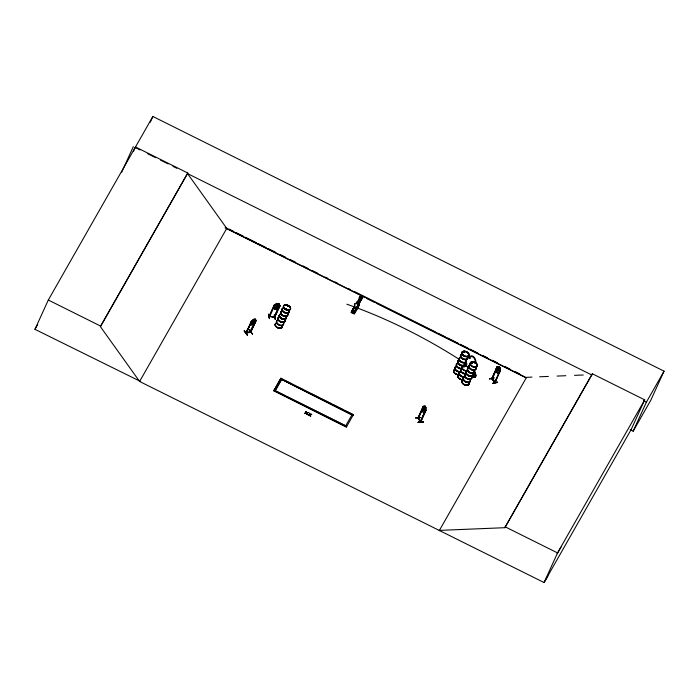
<?xml version="1.0" encoding="UTF-8"?>
<svg xmlns="http://www.w3.org/2000/svg" width="699" height="699" viewBox="0 0 699 699"><rect width="100%" height="100%" fill="white"/><g stroke="black" fill="none" stroke-linecap="round" stroke-linejoin="round"><path stroke-width="1.05" d="M353.091 311.771L353.441 311.038L353.816 311.335M358.578 302.195L358.596 301.924M353.554 311.667L353.082 311.649L353.607 311.081M358.613 301.951L358.604 302.387M492.891 383.454C495.713 381.086 502.013 382.231 492.891 383.401M497.505 382.204L492.708 383.227M353.414 311.815L353.659 311.431M254.654 319.469L254.113 321.75L252.715 322.658L252.889 321.234L254.619 319.426M423.472 406.713L418.264 418.36L418.352 417.452M425.647 409.998L426.014 410.462L420.754 422.109L420.545 421.724M353.231 311.649L353.703 311.404M418.247 422.554C434.219 421.383 407.299 422.79 423.384 422.117M423.288 421.916L418.151 422.379M499.488 367.718L498.763 370.557L497.714 370.365C497.26 369.5 498.719 366.372 499.54 367.709M256.096 320.579L250.723 332.261L245.934 333.082L246.424 332.392M250.399 323.357L251.256 321.479L253.667 319.338L255.31 319.032L256.131 320.623L250.653 332.034L245.821 332.916L251.596 321.252L246.231 332.82M250.19 332.147L250.985 331.78L245.908 332.899M250.417 331.693L250.819 331.641M250.924 331.807L250.6 332.025M362.117 296.158L361.584 297.381A1.354 1.057 29.7 0 1 361.138 299.023M285.542 309.334L286.538 309.255M285.996 309.351L286.415 309.22M287.621 305.917L288.023 306.284L288.023 305.786M285.594 309.29L286.503 309.631L286.302 309.01M356.438 307.796L356.368 307.211M466.285 363.061C466.076 361.654 464.197 364.721 465.953 363.497M463.848 352.593L463.245 352.078M463.743 352.392L463.315 351.92L464.005 352.401M464.136 352.523L463.673 352.514M463.21 366.582L463.411 366.145M467.028 356.018L467.421 356.455M464.031 366.538L463.42 366.224L464.153 366.599M467.299 370.741L467.299 370.278M475.469 366.591L475.626 367.045M352.418 311.387L354.629 305.542A2.027 1.59 29.7 0 1 356.044 303.445L356.009 303.515A2.027 1.59 29.7 0 0 354.594 305.612L354.629 305.542M359.216 302.588L357.975 302.029L359.452 298.123A1.354 1.057 29.7 0 1 360.396 296.734L360.946 295.572M492.07 378.124L494.962 382.711L500.117 370.662L494.988 382.72L491.703 378.64L497.006 366.966L497.347 367.246M500.117 370.662L494.612 382.274L495.049 381.855L495.154 382.685L491.712 378.587M139.879 381.147L34.95 329.325L48.31 300.02L152.871 116.471L664.05 371.16L650.83 400.169L633.163 431.204L630.236 429.745M121.539 172.504L133.291 146.711M133.395 151.473L135.449 146.965L187.778 173.029L100.385 326.634L139.599 381.471L544.067 582.529L547.929 575.906M150.224 122.273L152.871 116.471M100.385 326.634L187.778 173.029M244.301 330.898L247.402 335.066M245.978 333.074L251.736 321.444M246.31 332.855L251.596 321.252M249.185 330.042L252.549 334.166L249.456 329.989M250.163 332.104L250.137 332.13C249.045 330.662 259.748 317.521 253.676 319.382L251.238 321.514M255.913 320.465L250.364 332.305M249.263 329.998L252.391 333.973M268.608 314.218L269.482 318.648L268.495 314.419M274.672 317.302L269.054 316.49L274.34 304.886L274.943 305.026M269.657 316.717C269.657 315.179 270.146 317.241 269.045 316.656L274.366 305.035L277.022 303.453L278.945 303.724L280.011 305.874L279.39 305.62L274.078 317.355L274.646 317.433M269.578 316.726L274.812 305.157M269.482 318.648L268.626 314.218M275.485 309.15L277.992 303.628M275.231 319.434L274.34 315.039L275.275 319.225M279.469 305.646L274.043 317.206L274.611 317.294L279.897 305.69L274.628 317.451M274.567 308.975L273.449 306.861L274.515 309.019L276.446 309.29L279.172 307.717L280.002 305.83M353.537 414.411L346.398 427.019L273.763 390.828L280.902 378.22L353.371 414.769L345.629 410.907M274.13 390.182L346.765 426.373L287.691 396.945M273.763 390.828L280.902 378.22M304.886 413.17L306.302 413.275L304.781 413.406L306.302 412.751L305.909 411.44L306.529 412.926L308.145 412.559L306.643 412.69M304.781 413.406L306.188 412.995L305.909 411.44M306.529 412.926L306.345 411.659M351.929 311.247L352.287 310.548L352.217 311.256L354.524 312.401L355.005 311.903L354.664 312.663L351.947 311.204M356.009 303.515L356.726 301.951A1.014 0.795 29.7 0 1 357.958 301.68A1.014 0.795 29.7 0 1 358.535 302.85M356.56 303.558L356.044 304.056M353.065 311.177L352.436 312.523L353.318 312.864L353.895 311.597L353.021 311.256M306.302 413.275L307.044 414.533L306.756 412.969L308.145 412.559M306.608 414.315L306.415 413.03M359.129 299.382L360.99 300.186M360.352 297.241L362.169 298.15M307.044 414.533L306.756 412.969M357.163 306.887A2.027 1.59 29.7 0 0 357.827 304.423L358.963 302.169L358.404 301.889L358.019 302.737L358.57 303.008M362.117 297.407L358.587 303.357L362.51 297.538L360.649 296.682L362.606 297.722L359.033 303.305M359.373 302.702L359.705 302.37L359.469 302.877M308.425 414.926L309.832 415.031L308.311 415.171L309.832 414.516L309.439 413.205L310.068 414.69L311.675 414.315L310.173 414.446M308.311 415.171L309.718 414.752L309.439 413.205M357.469 303.611L359.356 304.93L354.236 313.842L359.338 304.93M310.068 414.69L309.875 413.424M309.832 415.031L310.583 416.298L310.286 414.725L311.675 414.315M310.138 416.08L309.945 414.795M310.583 416.298L310.286 414.725M345.874 425.481L351.947 414.883M346.398 427.019L273.929 390.461M353.012 415.407L280.535 378.858L352.043 414.926M415.608 417.871L420.492 417.408M420.737 422.047L418.185 417.915L423.026 407.281M418.264 418.36L422.388 409.597M420.317 421.698L425.595 409.92L420.527 422.1L420.693 421.226L420.929 421.628M420.518 421.698L425.778 410.077M469.038 366.748L469.396 366.259M471.939 375.756L473.275 377.224L473.607 376.787L472.122 375.363M473.704 371.894L475.032 373.362L475.372 372.917L474.036 371.449M489.536 378.849L493.975 377.818M496.954 366.975C495.74 368.889 495.687 371.903 497.531 373.423L499.47 372.969L500.213 371.108L500.047 367.901L498.885 366.512L497.006 366.966M491.965 378.631L497.199 366.992L492.079 379.041L497.496 367.359M500.414 371.038L499.942 370.767M439.418 530.392L504.844 527.693L592.376 373.79L644.696 399.863L631.206 429.466L544.067 582.529L557.557 552.918L644.696 399.863M592.376 373.79L504.844 527.693M633.163 431.204L646.383 402.196L664.05 371.16M359.19 302.632L361.165 298.98A1.354 1.057 29.7 0 0 361.61 297.337L361.584 297.381M354.236 312.296L357.198 306.817A2.027 1.59 29.7 0 0 357.862 304.353L357.827 304.423M34.95 329.325L37.641 324.607M139.599 381.471L226.948 228.049M354.681 306.048L351.195 312.322M354.743 306.092L351.143 312.296L354.288 313.842M354.97 305.979C353.362 306.712 348.906 317.765 353.589 310.085L352.069 312.759M359.426 298.176L359.452 298.123A1.354 1.057 29.7 0 1 360.369 296.778M351.492 312.47L354.026 308.014M351.545 312.497L354.192 308.093M360.736 296.533L357.154 302.65L360.501 296.682L361.138 296.996M353.476 309.806L351.693 312.584L354.262 308.137M357.303 302.65L360.684 296.699M357.975 302.029L360.693 296.638M358.404 301.889L358.963 302.169M358.814 303.471L362.248 297.547M354.856 310.714L355.861 308.914M354.909 310.74L357.442 306.284M359.19 303.663L362.554 297.442M351.667 312.567L351.772 311.448L351.702 312.165L354.009 313.309C355.354 312.086 353.213 314.314 353.554 313.37L358.692 304.388M358.805 304.668L353.755 313.571M357.399 303.759L359.216 304.659L353.86 313.65L359.207 304.755M354.113 313.641L359.286 304.511M439.208 530.751L526.557 377.329L532.009 377.102M469.151 366.416L469.527 366.8M269.84 316.315C282.134 318.194 265.952 315.756 269.753 316.14M274.89 317.04L274.288 316.953M557.173 553.765L561.035 547.151M244.397 330.714L247.507 334.865M247.158 335.136L244.091 330.942M285.769 309.115L286.074 309.421M464.049 352.305L463.883 351.973M464.171 366.896L463.987 366.267M471.563 362.466L472.288 362.598L472.192 363.244M277.04 303.549L274.655 306.608L275.406 307.875L276.647 308.049L278.377 307.132L279.006 305.751L278.945 303.724L277.031 303.506M274.392 316.97L274.864 316.874M246.1 332.479L250.382 331.999M415.494 418.037L420.632 417.565M254.637 322.178L252.024 323.654L251.457 322.755L253.667 319.338M489.414 379.015L494.149 377.967M360.92 295.616L361.366 295.415M417.958 417.897L420.527 422.074M277.022 303.453L274.34 304.886M274.515 309.019L276.437 309.238L279.119 307.691M287.857 305.786L287.944 306.284M356.254 307.944L356.193 307.219M464.057 352.523L463.411 352.366M463.516 366.704L463.568 366.171M471.808 362.449L472.271 362.816M472.341 362.93L471.711 362.702L472.201 363.165M471.93 363.069L472.48 363.104L472.227 362.545M471.982 375.948C472.646 377.477 475.897 378.308 475.914 375.896C472.07 364.354 479.767 383.594 473.459 372.218M306.643 413.205L308.032 412.803M310.181 414.97L311.571 414.559M424.966 405.831L425.813 407.29L424.73 411.169L423.664 411.353L423.096 410.427L423.026 408.391L424.966 405.901L423.21 406.259L422.458 408.12M499.436 372.899L497.539 373.353M362.152 297.363L362.484 297.591M494.813 381.89L492.376 378.701M285.673 308.914L286.127 308.923M255.589 320.684L256.026 320.605M463.393 352.016L463.883 352.182M464.066 366.87L463.227 366.433M423.708 406.696L423.21 406.259L417.976 417.976L420.606 421.34M425.787 410.496L425.848 407.264L425.822 410.523M424.983 412.366L423.279 412.786L422.397 411.353L422.423 408.094M418.404 418.054L420.772 421.707M418.22 422.135L423.358 421.689M539.645 376.787L548.365 376.429M557.094 376.071L565.814 375.713M574.543 375.354L583.263 374.996M463.489 366.145L464.014 366.25M463.944 366.695L463.437 366.722M500.126 369.526L498.431 369.404L497.915 366.748M472.987 377.128L475.241 377.373L472.166 375.066M269.098 316.455L269.622 316.577M361.339 295.467L361.82 295.642M492.236 378.613L492.183 378.203M269.15 316.664L269.237 316.228M471.904 363.2L471.476 362.711M135.204 147.506L140.045 149.918M147.795 153.78L155.554 157.642M160.394 160.054L168.144 163.916M172.994 166.336L176.864 168.267M591.782 374.996L187.524 173.579L226.747 228.407L526.356 377.687M643.456 400.737L646.383 402.196M228.896 229.019L233.781 231.456M235.729 232.426L243.54 236.314M245.489 237.284L256.227 242.64M258.176 243.61L265.987 247.498M267.935 248.468L275.747 252.365M280.622 254.794L285.507 257.223M290.382 259.652L295.266 262.09M303.069 265.978L307.953 268.407M312.829 270.836L317.713 273.274M325.516 277.162L327.464 278.132M335.275 282.02L337.224 282.999M347.962 288.346L349.911 289.316M354.795 291.745L435.8 332.104M437.749 333.082L445.56 336.97M447.509 337.94L458.247 343.288M460.195 344.266L467.998 348.154M469.955 349.124L477.758 353.012M482.642 355.45L487.518 357.879M492.402 360.308L497.277 362.737M505.089 366.634L509.964 369.063M514.848 371.492L519.724 373.921M225.078 227.874L364.686 297.433M366.634 298.403L374.446 302.3M376.403 303.27L525.77 377.696M352.462 311.317L354.279 312.226M280.736 378.578L283.645 380.029M285.576 380.99L290.417 383.401M298.167 387.263L303.008 389.675M310.758 393.537L318.508 397.399M320.448 398.36L331.099 403.673M333.039 404.634L343.69 409.946M275.1 390.671L285.751 395.975M306.721 414.079L307.158 414.297M310.251 415.835L310.688 416.054M505.228 526.854L557.557 552.918M48.31 300.02L100.63 326.092M275.284 319.225L274.323 315.039M361.846 295.598L362.091 296.201M473.616 373.467L475.189 376.612L472.961 374.891M496.788 367.333L500.091 371.492M491.755 378.675L492.393 378.491M255.266 319.085L256.07 320.649M278.892 303.768L279.941 305.882M496.168 368.801L496.369 372.034M346.844 304.214A218.638 82.875 29.8 0 1 459.269 359.382M287.63 314.349A3.792 2.35 24.5 0 1 283.401 316.158A3.792 2.35 24.5 0 1 281.138 311.745M287.778 314.166A3.853 2.385 24.5 0 1 283.016 315.799A3.853 2.385 24.5 0 1 281.811 311.195M286.109 316.341A3.792 2.35 24.5 0 1 282.641 319.015A3.81 2.359 24.5 0 1 279.897 314.445A3.792 2.35 24.5 0 0 282.641 319.015A3.81 2.359 24.5 0 0 286.109 316.367M280.631 313.93A3.775 2.342 24.5 0 0 280.089 317.11A3.775 2.342 24.5 0 0 284.816 319.006A3.775 2.342 24.5 0 0 286.179 316.158A3.853 2.385 24.5 0 0 287.551 313.301M280.579 313.991A3.81 2.359 24.5 0 0 280.028 317.197A3.81 2.359 24.5 0 0 284.799 319.102A3.81 2.359 24.5 0 0 286.171 316.228A3.853 2.385 24.5 0 1 281.33 314.279A3.853 2.385 24.5 0 1 281.88 311.029M289.229 310.968A3.853 2.385 24.5 0 1 284.93 312.811A3.853 2.385 24.5 0 1 282.632 308.329M287.874 313.807A3.792 2.35 24.5 0 1 283.191 315.424A3.792 2.35 24.5 0 1 282.003 310.889M289.089 311.142A3.792 2.35 24.5 0 1 284.86 312.96A3.792 2.35 24.5 0 1 282.597 308.547M289.307 310.802A3.853 2.385 24.5 0 1 285.009 312.645A3.853 2.385 24.5 0 1 282.711 308.163M289.334 310.609A3.792 2.35 24.5 0 1 284.65 312.217A3.792 2.35 24.5 0 1 283.462 307.682M283.471 323.471A3.792 2.35 24.5 0 1 279.242 325.28A3.792 2.35 24.5 0 1 276.979 320.867M283.313 322.589A3.853 2.385 24.5 0 1 281.915 325.498A3.853 2.385 24.5 0 1 277.092 323.567A3.853 2.385 24.5 0 1 277.652 320.317M282.029 325.28A3.775 2.342 24.5 0 1 280.657 328.128A3.775 2.342 24.5 0 1 275.93 326.241A3.775 2.342 24.5 0 1 276.472 323.052A3.81 2.359 24.5 0 0 275.869 326.319A3.81 2.359 24.5 0 0 280.64 328.233A3.81 2.359 24.5 0 0 282.02 325.358M286.267 317.32A3.775 2.342 24.5 0 1 282.047 319.128A3.775 2.342 24.5 0 1 279.792 314.733M286.363 317.163A3.81 2.359 24.5 0 1 282.116 318.989A3.81 2.359 24.5 0 1 279.845 314.559M285.078 320.09A3.853 2.385 24.5 0 1 280.771 321.933A3.853 2.385 24.5 0 1 278.482 317.451M283.427 322.239A3.801 2.359 24.5 0 1 282.055 325.114A3.801 2.359 24.5 0 1 277.293 323.209A3.801 2.359 24.5 0 1 277.844 320.002M284.939 320.273A3.801 2.359 24.5 0 1 280.701 322.09A3.801 2.359 24.5 0 1 278.438 317.669M285.148 319.924A3.853 2.385 24.5 0 1 280.849 321.767A3.853 2.385 24.5 0 1 278.552 317.285M285.175 319.731A3.792 2.35 24.5 0 1 280.491 321.339A3.792 2.35 24.5 0 1 279.303 316.804M475.809 363.131A5.12 3.303 72.8 0 0 473.66 356.735A5.12 3.303 72.8 0 0 469.335 357.407L468.828 356.848L469.178 358.508L470.305 358.482L469.798 357.914A4.273 2.752 72.8 0 1 473.747 357.687A4.273 2.752 72.8 0 1 474.927 363.576M467.771 357.067A3.801 2.359 24.5 0 1 462.965 358.561A3.801 2.359 24.5 0 1 461.943 354.035M466.277 360.457A3.853 2.385 24.5 0 1 461.401 361.968A3.853 2.385 24.5 0 1 460.37 357.39M467.255 356.909A3.801 2.359 24.5 0 1 465.744 359.714A3.801 2.359 24.5 0 1 461.017 357.731A3.801 2.359 24.5 0 1 461.698 354.568M466.312 360.265A3.801 2.359 24.5 0 1 461.506 361.759A3.801 2.359 24.5 0 1 460.484 357.233M465.796 360.107A3.801 2.359 24.5 0 1 464.285 362.921A3.801 2.359 24.5 0 1 459.558 360.929A3.801 2.359 24.5 0 1 460.239 357.774M464.905 363.297A3.775 2.342 24.5 0 1 460.125 364.782A3.775 2.342 24.5 0 1 459.112 360.291M466.198 360.623A3.853 2.385 24.5 0 1 461.331 362.134A3.853 2.385 24.5 0 1 460.291 357.556M467.386 356.717A3.853 2.385 24.5 0 1 465.857 359.566A3.853 2.385 24.5 0 1 461.06 357.547A3.853 2.385 24.5 0 1 461.751 354.349M467.456 356.56A3.853 2.385 24.5 0 1 465.936 359.4A3.853 2.385 24.5 0 1 461.139 357.381A3.853 2.385 24.5 0 1 461.829 354.183M464.905 363.375A3.81 2.359 24.5 0 1 460.091 364.869A3.81 2.359 24.5 0 1 459.068 360.334M461.558 368.329A3.801 2.359 24.5 0 1 457.015 366.197A3.801 2.359 24.5 0 1 457.784 363.157M460.029 371.754A3.853 2.385 24.5 0 1 455.433 369.596A3.853 2.385 24.5 0 1 456.211 366.512M461.314 368.871A3.801 2.359 24.5 0 1 457.05 367.071A3.801 2.359 24.5 0 1 456.901 364.004M460.099 371.536A3.801 2.359 24.5 0 1 455.556 369.404A3.801 2.359 24.5 0 1 456.325 366.363M459.855 372.069A3.801 2.359 24.5 0 1 455.311 369.937A3.801 2.359 24.5 0 1 456.08 366.896M458.701 374.55A3.775 2.342 24.5 0 1 454.193 372.436A3.775 2.342 24.5 0 1 454.962 369.413M459.959 371.92A3.853 2.385 24.5 0 1 455.355 369.762A3.853 2.385 24.5 0 1 456.132 366.678M461.419 368.723A3.853 2.385 24.5 0 1 456.814 366.556A3.853 2.385 24.5 0 1 457.592 363.471M461.489 368.556A3.853 2.385 24.5 0 1 456.893 366.398A3.853 2.385 24.5 0 1 457.67 363.314M464.416 363.087A3.775 2.342 24.5 0 1 462.921 365.874A3.775 2.342 24.5 0 1 458.221 363.899A3.775 2.342 24.5 0 1 458.902 360.763M464.52 362.912A3.81 2.359 24.5 0 1 463.018 365.726A3.81 2.359 24.5 0 1 458.273 363.733A3.81 2.359 24.5 0 1 458.955 360.57M458.623 374.76A3.801 2.359 24.5 0 1 454.088 372.628A3.801 2.359 24.5 0 1 454.857 369.588M458.684 374.647A3.81 2.359 24.5 0 1 454.14 372.506A3.81 2.359 24.5 0 1 454.909 369.465M467.037 370.837A3.801 2.359 24.5 0 1 462.275 368.356A3.801 2.359 24.5 0 1 464.066 365.525A3.801 2.359 24.5 0 1 468.819 367.997A3.853 2.385 24.5 0 0 469.745 372.55A3.853 2.385 24.5 0 0 474.621 371.038M466.906 371.082A3.775 2.342 24.5 0 1 462.179 368.618A3.775 2.342 24.5 0 1 463.953 365.804A3.775 2.342 24.5 0 1 468.68 368.259M466.993 370.942A3.81 2.359 24.5 0 1 462.222 368.46A3.81 2.359 24.5 0 1 464.014 365.621A3.81 2.359 24.5 0 1 468.776 368.102M464.293 376.927A3.853 2.385 24.5 0 1 459.697 374.769A3.853 2.385 24.5 0 1 460.475 371.685M465.569 374.044A3.801 2.359 24.5 0 1 461.034 371.912A3.801 2.359 24.5 0 1 461.803 368.871M464.354 376.709A3.801 2.359 24.5 0 1 459.82 374.577A3.801 2.359 24.5 0 1 460.589 371.536M464.11 377.242A3.801 2.359 24.5 0 1 459.855 375.45A3.801 2.359 24.5 0 1 459.706 372.384M462.965 379.723A3.775 2.342 24.5 0 1 458.457 377.609A3.775 2.342 24.5 0 1 459.217 374.585M464.215 377.093A3.853 2.385 24.5 0 1 459.619 374.935A3.853 2.385 24.5 0 1 460.396 371.851M465.674 373.895A3.853 2.385 24.5 0 1 461.078 371.737A3.853 2.385 24.5 0 1 461.856 368.653M465.752 373.729A3.853 2.385 24.5 0 1 461.157 371.571A3.853 2.385 24.5 0 1 461.934 368.487M462.895 379.915A3.801 2.359 24.5 0 1 458.361 377.783A3.81 2.359 24.5 0 1 459.121 374.751A3.801 2.359 24.5 0 0 458.361 377.783A3.81 2.359 24.5 0 0 462.895 379.933M465.814 373.502A3.801 2.359 24.5 0 1 461.558 371.711A3.801 2.359 24.5 0 1 461.41 368.644M462.948 379.819A3.81 2.359 24.5 0 1 458.404 377.687A3.81 2.359 24.5 0 1 459.173 374.638M476.115 367.639A3.801 2.359 24.5 0 1 471.309 369.133A3.801 2.359 24.5 0 1 470.287 364.607M475.6 367.482A3.801 2.359 24.5 0 1 471.982 370.051A3.801 2.359 24.5 0 1 469.405 365.455M474.656 370.846A3.801 2.359 24.5 0 1 469.85 372.331A3.801 2.359 24.5 0 1 468.828 367.814M474.14 370.688A3.801 2.359 24.5 0 1 472.638 373.493A3.801 2.359 24.5 0 1 467.902 371.501A3.801 2.359 24.5 0 1 468.583 368.347M473.249 373.878A3.775 2.342 24.5 0 1 468.479 375.354A3.775 2.342 24.5 0 1 467.465 370.863A3.81 2.359 24.5 0 0 468.435 375.442A3.81 2.359 24.5 0 0 473.249 373.948M474.271 370.496A3.853 2.385 24.5 0 1 472.742 373.345A3.853 2.385 24.5 0 1 467.946 371.326A3.853 2.385 24.5 0 1 468.645 368.128M475.731 367.298A3.853 2.385 24.5 0 1 474.202 370.147A3.853 2.385 24.5 0 1 469.405 368.128A3.853 2.385 24.5 0 1 470.104 364.93M475.809 367.132A3.853 2.385 24.5 0 1 474.28 369.981A3.853 2.385 24.5 0 1 469.483 367.962A3.853 2.385 24.5 0 1 470.174 364.764M467.36 371.029A3.81 2.359 24.5 0 0 466.679 374.183A3.801 2.359 24.5 0 0 471.414 376.176A3.81 2.359 24.5 0 0 472.926 373.371A3.801 2.359 24.5 0 1 471.414 376.176A3.81 2.359 24.5 0 1 466.679 374.183A3.801 2.359 24.5 0 1 467.351 371.064A3.801 2.359 24.5 0 0 466.687 374.183A3.801 2.359 24.5 0 0 471.397 376.211A3.81 2.359 24.5 0 0 472.865 373.493M472.908 373.397A3.801 2.359 24.5 0 1 471.397 376.211A3.81 2.359 24.5 0 1 466.626 374.315A3.81 2.359 24.5 0 1 467.308 371.152M471.991 377.425A3.801 2.359 24.5 0 1 466.722 378.01A3.801 2.359 24.5 0 1 466.137 373.738M470.462 380.16A3.853 2.385 24.5 0 1 465.595 381.671A3.853 2.385 24.5 0 1 464.555 377.084M471.711 377.303A3.801 2.359 24.5 0 1 467.36 379.007A3.801 2.359 24.5 0 1 465.246 374.577M470.497 379.968A3.801 2.359 24.5 0 1 465.691 381.462A3.801 2.359 24.5 0 1 464.678 376.936M469.981 379.81A3.801 2.359 24.5 0 1 468.479 382.615A3.801 2.359 24.5 0 1 463.752 380.632A3.801 2.359 24.5 0 1 464.433 377.477M469.099 383A3.775 2.342 24.5 0 1 464.319 384.485A3.775 2.342 24.5 0 1 463.306 379.985M470.112 379.627A3.853 2.385 24.5 0 1 468.583 382.467A3.853 2.385 24.5 0 1 463.795 380.448A3.853 2.385 24.5 0 1 464.486 377.25M471.851 377.128A3.853 2.385 24.5 0 1 466.976 378.64A3.853 2.385 24.5 0 1 465.945 374.052M471.921 376.962A3.853 2.385 24.5 0 1 467.054 378.474A3.853 2.385 24.5 0 1 466.015 373.886M472.769 373.659A3.775 2.342 24.5 0 1 471.266 376.455A3.775 2.342 24.5 0 1 466.565 374.472A3.775 2.342 24.5 0 1 467.247 371.344M468.819 382.379A3.81 2.359 24.5 0 1 467.308 385.193A3.81 2.359 24.5 0 1 462.572 383.201A3.81 2.359 24.5 0 1 463.254 380.038M465.945 364.441C467.308 365.245 467.229 362.222 465.945 364.441M423.716 408.531L423.952 410.156L424.94 409.107L425.079 406.6L423.716 408.531M278.167 303.96L277.713 306.424L276.14 306.966L276.227 305.358L278.167 303.96M499.96 367.945L499.042 371.798L497.828 371.999L496.893 369.089L497.513 367.718L498.937 366.503L500.047 367.901M275.354 390.348L281.601 379.382L275.354 390.348M418.194 417.504L418.657 417.906L418.194 417.556M255.257 322.422L252.793 324.554L251.151 324.852L250.373 323.314L251.186 324.904L252.828 324.598L255.292 322.466M463.131 365.516L463.061 365.498A3.801 2.359 24.5 0 1 458.334 363.62A3.81 2.359 24.5 0 1 459.016 360.448A3.801 2.359 24.5 0 0 458.334 363.62A3.81 2.359 24.5 0 0 463.07 365.603A3.81 2.359 24.5 0 0 464.582 362.79A3.801 2.359 24.5 0 1 463.061 365.603M284.336 308.408A3.792 2.35 24.5 0 0 290.435 309.168A3.792 2.35 24.5 0 0 286.354 304.86A3.81 2.359 24.5 0 0 284.318 308.425A3.81 2.359 24.5 0 0 290.443 309.194A3.81 2.359 24.5 0 0 286.345 304.869A3.792 2.35 24.5 0 0 284.336 308.408M284.213 308.687A3.792 2.35 24.5 0 0 290.303 309.447A3.792 2.35 24.5 0 0 286.232 305.14A3.792 2.35 24.5 0 0 284.213 308.687M284.275 308.53A3.81 2.359 24.5 0 0 290.391 309.299A3.81 2.359 24.5 0 0 286.302 304.974A3.81 2.359 24.5 0 0 284.275 308.53M278.482 328.137A3.792 2.35 24.5 0 0 281.95 325.472A3.81 2.359 24.5 0 1 278.482 328.137A3.792 2.35 24.5 0 1 275.756 323.558A3.81 2.359 24.5 0 0 278.482 328.137M462.677 354.725A3.801 2.359 24.5 0 0 468.819 355.616A3.801 2.359 24.5 0 0 464.861 351.256A3.81 2.359 24.5 0 0 462.668 354.743A3.801 2.359 24.5 0 0 468.811 355.634A3.81 2.359 24.5 0 0 464.852 351.265A3.801 2.359 24.5 0 0 462.677 354.725A3.81 2.359 24.5 0 0 468.819 355.625A3.801 2.359 24.5 0 0 464.852 351.274A3.801 2.359 24.5 0 0 462.668 354.743M462.563 354.996A3.775 2.342 24.5 0 0 468.671 355.878A3.775 2.342 24.5 0 0 464.739 351.545A3.775 2.342 24.5 0 0 462.563 354.996M462.616 354.839A3.81 2.359 24.5 0 0 468.767 355.73A3.81 2.359 24.5 0 0 464.809 351.361A3.81 2.359 24.5 0 0 462.616 354.839M471.021 365.297A3.801 2.359 24.5 0 0 477.164 366.189A3.801 2.359 24.5 0 0 473.206 361.829A3.801 2.359 24.5 0 0 471.021 365.297A3.801 2.359 24.5 0 0 477.155 366.206A3.801 2.359 24.5 0 0 473.206 361.846A3.801 2.359 24.5 0 0 471.012 365.315M470.916 365.568A3.775 2.342 24.5 0 0 477.015 366.459A3.775 2.342 24.5 0 0 473.083 362.126A3.775 2.342 24.5 0 0 470.916 365.568M470.96 365.42A3.81 2.359 24.5 0 0 477.111 366.311A3.81 2.359 24.5 0 0 473.153 361.942A3.81 2.359 24.5 0 0 470.96 365.42M467.255 385.298A3.801 2.359 24.5 0 0 468.758 382.493A3.81 2.359 24.5 0 1 467.255 385.306A3.81 2.359 24.5 0 1 462.52 383.314A3.81 2.359 24.5 0 1 463.201 380.151A3.801 2.359 24.5 0 0 462.528 383.314A3.801 2.359 24.5 0 0 467.255 385.298"/></g></svg>
